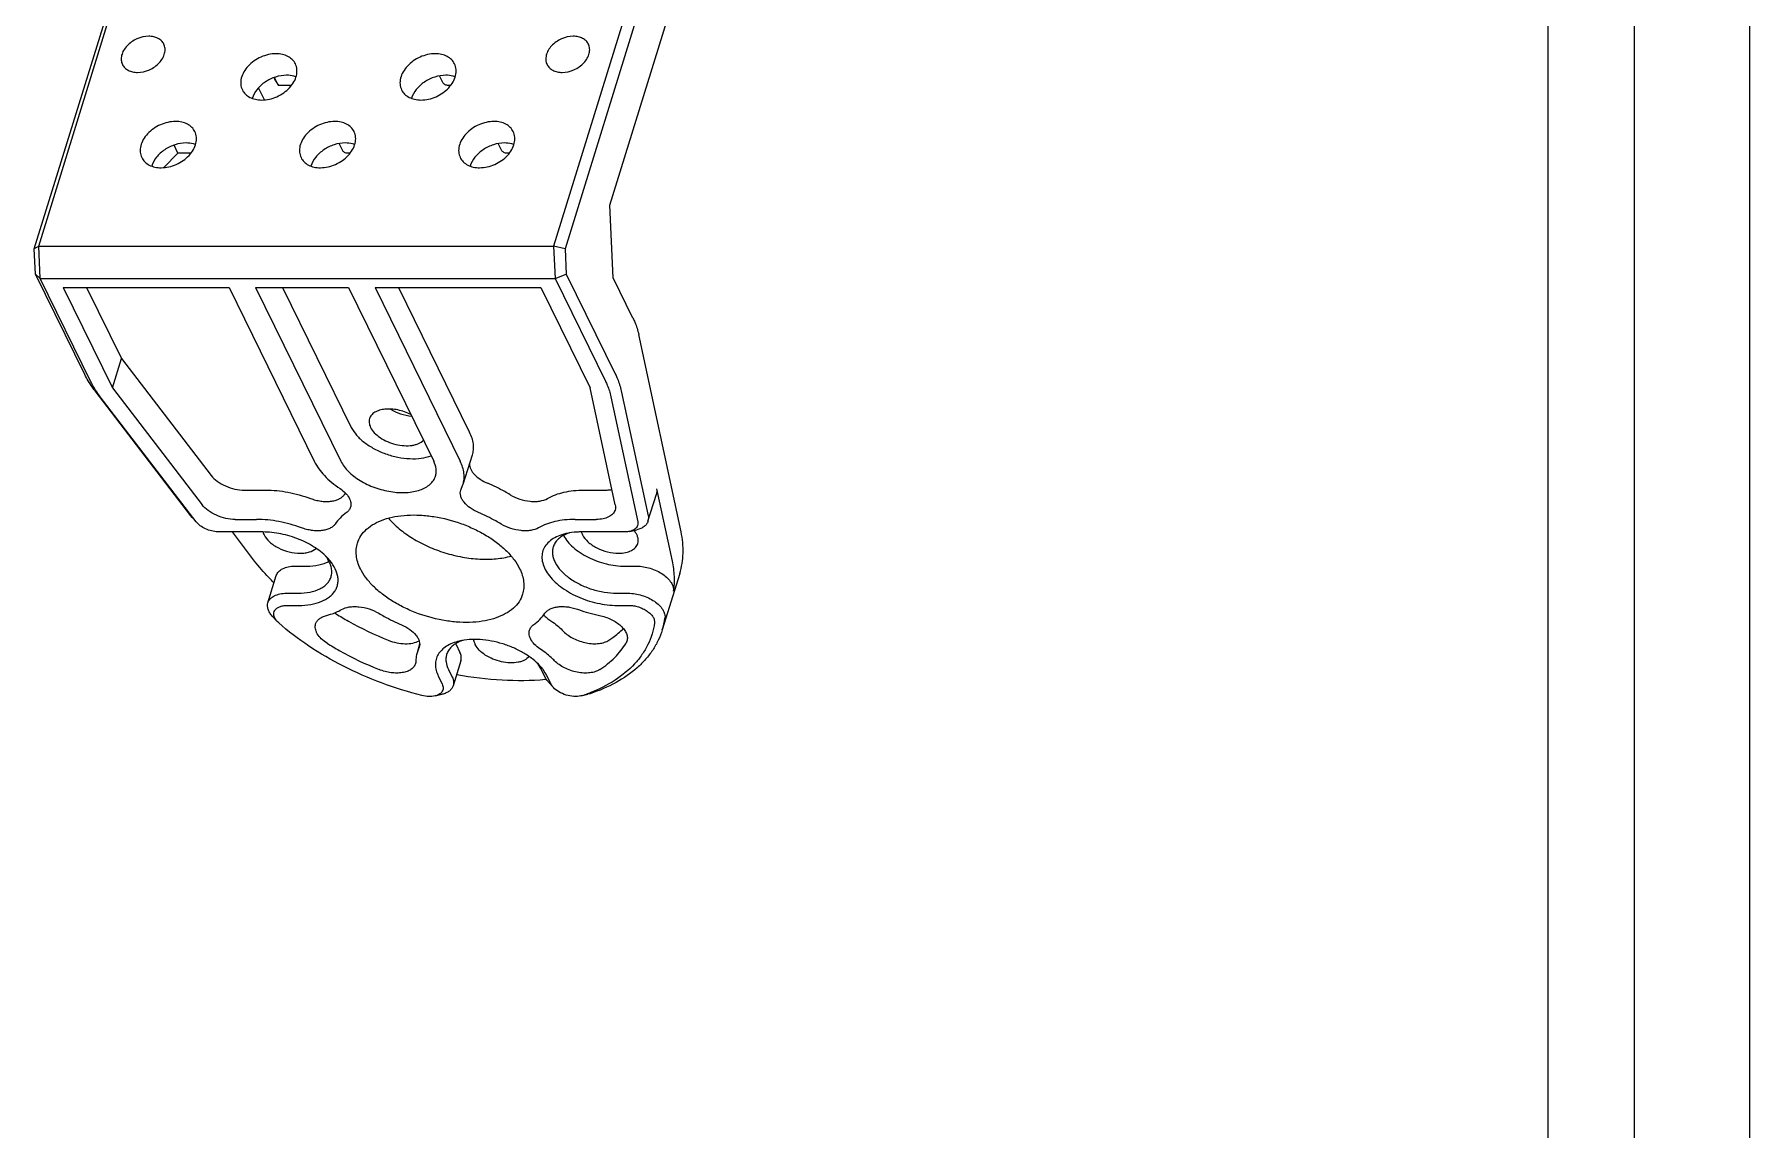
# Model space of a CAD drawing. Header units: millimetres. Extents: x 0 to 297, y 0 to 210.
# Drawn here: x 237.5 to 297, y 125.4 to 163.4 of the extents above; entities that cross this region are included whole.
import ezdxf

# ---------------------------------------------------------------- set-up
doc = ezdxf.new("R2010")
doc.units = ezdxf.units.MM
doc.header["$LTSCALE"] = 16.335
doc.layers.get('0').update_dxf_attribs({"linetype": 'CONTINUOUS'})
doc.layers.add('02___PRT_ALL_AXES', color=7, linetype='CONTINUOUS')

msp = doc.modelspace()

# ---------------------------------------------------------------- linework, layer by layer
at = {"color": 7, "linetype": 'Continuous'}
for p, q in [((297, 0), (297, 210)), ((293, 4.5), (293, 203.5)), ((237.461, 156), (245.389, 181.655)), ((237.615, 156.089), (245.604, 181.939)), ((263.472, 181.939), (255.484, 156.089)), ((263.81, 181.655), (255.882, 156)), ((257.441, 157.507), (263.593, 177.414)), ((251.642, 161.769), (251.528, 162)), ((245.447, 161.17), (245.244, 161.585)), ((245.834, 161.832), (245.781, 161.94)), ((245.938, 161.666), (245.8, 161.947)), ((245.834, 161.832), (245.938, 161.666)), ((246.386, 161.666), (245.938, 161.666)), ((251.912, 161.666), (251.838, 161.666)), ((242.448, 159.316), (242.311, 159.597)), ((248.152, 159.419), (248.039, 159.65)), ((253.679, 159.419), (253.565, 159.65)), ((241.955, 158.817), (242.448, 159.316)), ((242.896, 159.316), (242.448, 159.316)), ((248.423, 159.316), (248.349, 159.316)), ((253.949, 159.316), (253.875, 159.316)), ((257.554, 154.988), (257.441, 157.507)), ((237.615, 156.089), (237.461, 156)), ((237.5, 155.123), (237.461, 156)), ((237.666, 154.966), (237.615, 156.089)), ((237.615, 156.089), (255.484, 156.089)), ((255.882, 156), (255.484, 156.089)), ((255.484, 156.089), (255.534, 154.966)), ((255.882, 156), (255.921, 155.123)), ((239.213, 151.634), (237.5, 155.123)), ((237.666, 154.966), (237.5, 155.123)), ((239.416, 151.399), (237.666, 154.966)), ((237.666, 154.966), (255.534, 154.966)), ((255.534, 154.966), (255.921, 155.123)), ((255.534, 154.966), (257.285, 151.399)), ((255.921, 155.123), (257.634, 151.634)), ((258.239, 153.592), (257.554, 154.988)), ((238.463, 154.655), (240.174, 151.169)), ((238.463, 154.655), (244.22, 154.655)), ((239.277, 154.655), (240.488, 152.187)), ((244.22, 154.655), (247.179, 148.625)), ((245.141, 154.655), (248.1, 148.625)), ((245.141, 154.655), (248.364, 154.655)), ((246.08, 154.655), (248.463, 149.8)), ((248.364, 154.655), (251.323, 148.625)), ((249.286, 154.655), (255.042, 154.655)), ((249.286, 154.655), (252.244, 148.625)), ((250.1, 154.655), (252.559, 149.643)), ((255.042, 154.655), (256.753, 151.169)), ((259.91, 146.178), (258.44, 153.023)), ((240.174, 151.169), (240.488, 152.187)), ((240.488, 152.187), (243.598, 148.131)), ((242.896, 146.726), (239.57, 151.064)), ((243.078, 146.525), (239.752, 150.864)), ((240.174, 151.169), (243.284, 147.113)), ((257.624, 147.113), (256.753, 151.169)), ((257.474, 150.864), (258.406, 146.525)), ((257.835, 151.064), (258.767, 146.726)), ((252.654, 148.832), (252.339, 147.813)), ((252.262, 147.623), (252.339, 147.812)), ((259.057, 147.666), (259.596, 145.16)), ((244.753, 147.623), (245.491, 147.623)), ((256.544, 147.623), (257.282, 147.623)), ((258.761, 146.545), (259.051, 147.485)), ((242.944, 146.669), (242.896, 146.726)), ((243.112, 146.485), (242.944, 146.669)), ((243.112, 146.485), (243.078, 146.525)), ((244.438, 146.605), (245.177, 146.605)), ((256.229, 146.605), (256.968, 146.605)), ((245.39, 146.17), (243.886, 146.17)), ((245.108, 145.16), (244.334, 146.17)), ((257.946, 146.17), (256.443, 146.17)), ((258.129, 146.19), (258.371, 146.247)), ((246.51, 144.983), (246.912, 144.983)), ((257.965, 144.983), (258.368, 144.983)), ((259.863, 144.727), (259.258, 142.768)), ((245.569, 143.716), (245.859, 144.656)), ((246.219, 144.043), (246.622, 144.043)), ((246.238, 143.621), (246.641, 143.621)), ((257.675, 144.043), (258.077, 144.043)), ((257.693, 143.621), (258.096, 143.621)), ((245.89, 143.067), (245.722, 143.25)), ((245.943, 143.015), (245.89, 143.067)), ((258.031, 142.385), (257.998, 142.312)), ((250.835, 142.271), (250.745, 141.978)), ((250.821, 142.168), (250.801, 142.118)), ((252.099, 142.262), (252.232, 141.991)), ((251.484, 141.166), (251.617, 140.894)), ((251.833, 141.401), (251.966, 141.129)), ((252.267, 141.695), (252.001, 140.834)), ((255.19, 141.129), (255.056, 141.401)), ((255.394, 140.894), (255.26, 141.166)), ((251.369, 140.479), (251.611, 140.536)), ((255.477, 140.775), (255.309, 140.958)), ((256.434, 140.479), (256.677, 140.536)), ((256.753, 140.557), (256.677, 140.536)), ((256.488, 140.494), (256.434, 140.479))]:
    msp.add_line(p, q, dxfattribs=at)
at = {"color": 1, "linetype": 'Continuous'}
msp.add_line((290, 7.5), (290, 200.5), dxfattribs=at)
at = {"color": 7, "linetype": 'Continuous'}
for centre, radius, start, end in [((249.418, 146.633), 1.462, 142.56401, 145.41972), ((246.527, 144.525), 1.321, 33.87129, 38.23289), ((246.609, 144.581), 1.222, 32.31649, 33.85158), ((248.677, 144.504), 1.388, 235.35581, 237.74371), ((255.852, 143.986), 0.998, 224.37653, 225.55278), ((258.016, 147.964), 4.786, 249.68255, 258.64194), ((256.727, 143.549), 2.648, 342.84911, 351.91246), ((251.615, 141.708), 0.911, 153.29005, 162.78674), ((252.981, 142.695), 0.983, 204.12379, 206.14605), ((253.877, 140.792), 1.328, 33.87035, 38.2067), ((253.957, 140.845), 1.232, 32.3317, 33.85304), ((253.685, 140.298), 1.804, 39.65728, 42.45305), ((253.754, 140.356), 1.714, 38.66675, 39.64889), ((254.382, 150.534), 9.513, 274.93132, 275.11851), ((254.621, 146.056), 5.867, 288.55128, 290.44364), ((254.688, 145.876), 5.675, 290.44631, 291.2463)]:
    msp.add_arc(centre, radius, start, end, dxfattribs=at)
for points, knots in [([(241.432, 163.374), (241.293, 163.374), (241.08, 163.324), (240.834, 163.185), (240.676, 163.049), (240.556, 162.891), (240.485, 162.72), (240.469, 162.55), (240.497, 162.442), (240.521, 162.395)], [0, 0, 0, 0, 0.269944, 0.40942, 0.545106, 0.672921, 0.790555, 0.898363, 1, 1, 1, 1]), ([(241.957, 163.1), (241.936, 163.142), (241.878, 163.222), (241.754, 163.31), (241.601, 163.363), (241.49, 163.374), (241.432, 163.374)], [0, 0, 0, 0, 0.226864, 0.465011, 0.722102, 1, 1, 1, 1]), ([(256.169, 163.374), (256.03, 163.374), (255.817, 163.324), (255.571, 163.185), (255.413, 163.049), (255.293, 162.891), (255.222, 162.72), (255.206, 162.55), (255.234, 162.442), (255.258, 162.395)], [0, 0, 0, 0, 0.269944, 0.40942, 0.545106, 0.672921, 0.790555, 0.898363, 1, 1, 1, 1]), ([(256.694, 163.1), (256.673, 163.142), (256.615, 163.222), (256.491, 163.31), (256.338, 163.363), (256.227, 163.374), (256.169, 163.374)], [0, 0, 0, 0, 0.226864, 0.465011, 0.722102, 1, 1, 1, 1]), ([(241.045, 162.121), (241.184, 162.121), (241.398, 162.172), (241.643, 162.31), (241.802, 162.447), (241.921, 162.605), (241.992, 162.775), (242.009, 162.946), (241.98, 163.053), (241.957, 163.1)], [0, 0, 0, 0, 0.269944, 0.40942, 0.545106, 0.672921, 0.790555, 0.898363, 1, 1, 1, 1]), ([(255.782, 162.121), (255.921, 162.121), (256.135, 162.172), (256.38, 162.31), (256.539, 162.447), (256.658, 162.605), (256.729, 162.775), (256.746, 162.946), (256.717, 163.053), (256.694, 163.1)], [0, 0, 0, 0, 0.269944, 0.40942, 0.545106, 0.672921, 0.790555, 0.898363, 1, 1, 1, 1]), ([(240.521, 162.395), (240.541, 162.353), (240.599, 162.273), (240.723, 162.186), (240.876, 162.132), (240.988, 162.121), (241.045, 162.121)], [0, 0, 0, 0, 0.226864, 0.465011, 0.722102, 1, 1, 1, 1]), ([(246.216, 162.021), (246.088, 162.021), (245.825, 161.976), (245.47, 161.804), (245.184, 161.549), (245.059, 161.33), (245.024, 161.219)], [0, 0, 0, 0, 0.253201, 0.516144, 0.770094, 1, 1, 1, 1]), ([(246.547, 161.965), (246.521, 161.974), (246.415, 162.008), (246.301, 162.021), (246.216, 162.021)], [0, 0, 0, 0, 0.23935, 1, 1, 1, 1]), ([(251.743, 162.021), (251.614, 162.021), (251.352, 161.976), (250.996, 161.804), (250.71, 161.549), (250.585, 161.33), (250.55, 161.219)], [0, 0, 0, 0, 0.253201, 0.516144, 0.770094, 1, 1, 1, 1]), ([(252.073, 161.965), (252.048, 161.974), (251.941, 162.008), (251.828, 162.021), (251.743, 162.021)], [0, 0, 0, 0, 0.23935, 1, 1, 1, 1]), ([(255.258, 162.395), (255.278, 162.353), (255.336, 162.273), (255.46, 162.186), (255.613, 162.132), (255.724, 162.121), (255.782, 162.121)], [0, 0, 0, 0, 0.226864, 0.465011, 0.722102, 1, 1, 1, 1]), ([(251.838, 161.666), (251.817, 161.666), (251.775, 161.67), (251.718, 161.69), (251.671, 161.723), (251.65, 161.753), (251.642, 161.769)], [0, 0, 0, 0, 0.27772, 0.53501, 0.773137, 1, 1, 1, 1]), ([(242.727, 159.671), (242.598, 159.671), (242.336, 159.626), (241.98, 159.454), (241.694, 159.199), (241.569, 158.98), (241.535, 158.869)], [0, 0, 0, 0, 0.253201, 0.516144, 0.770094, 1, 1, 1, 1]), ([(243.057, 159.615), (243.032, 159.624), (242.925, 159.658), (242.812, 159.671), (242.727, 159.671)], [0, 0, 0, 0, 0.23935, 1, 1, 1, 1]), ([(248.253, 159.671), (248.125, 159.671), (247.862, 159.626), (247.507, 159.454), (247.22, 159.199), (247.095, 158.98), (247.061, 158.869)], [0, 0, 0, 0, 0.253201, 0.516144, 0.770094, 1, 1, 1, 1]), ([(248.584, 159.615), (248.558, 159.624), (248.452, 159.658), (248.338, 159.671), (248.253, 159.671)], [0, 0, 0, 0, 0.23935, 1, 1, 1, 1]), ([(253.78, 159.671), (253.651, 159.671), (253.389, 159.626), (253.033, 159.454), (252.747, 159.199), (252.622, 158.98), (252.587, 158.869)], [0, 0, 0, 0, 0.253201, 0.516144, 0.770094, 1, 1, 1, 1]), ([(254.11, 159.615), (254.085, 159.624), (253.978, 159.658), (253.865, 159.671), (253.78, 159.671)], [0, 0, 0, 0, 0.23935, 1, 1, 1, 1]), ([(248.349, 159.316), (248.327, 159.316), (248.286, 159.32), (248.228, 159.34), (248.182, 159.373), (248.16, 159.403), (248.152, 159.419)], [0, 0, 0, 0, 0.27772, 0.53501, 0.773137, 1, 1, 1, 1]), ([(253.875, 159.316), (253.854, 159.316), (253.812, 159.32), (253.755, 159.34), (253.708, 159.373), (253.687, 159.403), (253.679, 159.419)], [0, 0, 0, 0, 0.27772, 0.53501, 0.773137, 1, 1, 1, 1]), ([(258.239, 153.592), (258.262, 153.545), (258.346, 153.362), (258.409, 153.169), (258.44, 153.023)], [0, 0, 0, 0, 0.2601, 1, 1, 1, 1]), ([(239.57, 151.064), (239.534, 151.111), (239.402, 151.292), (239.286, 151.485), (239.213, 151.634)], [0, 0, 0, 0, 0.260184, 1, 1, 1, 1]), ([(239.566, 151.13), (239.552, 151.152), (239.499, 151.24), (239.45, 151.33), (239.416, 151.399)], [0, 0, 0, 0, 0.255117, 1, 1, 1, 1]), ([(257.285, 151.399), (257.307, 151.354), (257.385, 151.182), (257.445, 151.001), (257.474, 150.864)], [0, 0, 0, 0, 0.2601, 1, 1, 1, 1]), ([(257.634, 151.634), (257.657, 151.586), (257.741, 151.403), (257.804, 151.21), (257.835, 151.064)], [0, 0, 0, 0, 0.2601, 1, 1, 1, 1]), ([(239.752, 150.864), (239.735, 150.885), (239.67, 150.972), (239.609, 151.062), (239.566, 151.13)], [0, 0, 0, 0, 0.254931, 1, 1, 1, 1]), ([(248.463, 149.8), (248.511, 149.703), (248.646, 149.51), (248.92, 149.262), (249.262, 149.045), (249.653, 148.874), (250.069, 148.758), (250.485, 148.705), (250.877, 148.716), (251.122, 148.771), (251.233, 148.812)], [0, 0, 0, 0, 0.103514, 0.22149, 0.351316, 0.488433, 0.62729, 0.762113, 0.887651, 1, 1, 1, 1]), ([(252.559, 149.643), (252.592, 149.575), (252.648, 149.439), (252.694, 149.229), (252.698, 149.024), (252.673, 148.893), (252.653, 148.831)], [0, 0, 0, 0, 0.27148, 0.525498, 0.766225, 1, 1, 1, 1]), ([(247.179, 148.625), (247.268, 148.442), (247.462, 148.183), (247.784, 147.883), (247.974, 147.741), (248.075, 147.673)], [0, 0, 0, 0, 0.462754, 0.723124, 1, 1, 1, 1]), ([(248.1, 148.625), (248.164, 148.494), (248.309, 148.309), (248.549, 148.1), (248.848, 147.897), (249.275, 147.696), (249.821, 147.554), (250.28, 147.525), (250.62, 147.564), (250.844, 147.621), (251.038, 147.706), (251.198, 147.816), (251.317, 147.951), (251.367, 148.055), (251.383, 148.108)], [0, 0, 0, 0, 0.113701, 0.178335, 0.247234, 0.393356, 0.542215, 0.683109, 0.747794, 0.80751, 0.861958, 0.911409, 0.956842, 1, 1, 1, 1]), ([(251.383, 148.108), (251.396, 148.148), (251.412, 148.231), (251.408, 148.409), (251.364, 148.542), (251.323, 148.625)], [0, 0, 0, 0, 0.234108, 0.475347, 1, 1, 1, 1]), ([(252.339, 147.812), (252.358, 147.875), (252.383, 148.006), (252.379, 148.211), (252.333, 148.421), (252.278, 148.557), (252.244, 148.625)], [0, 0, 0, 0, 0.233775, 0.474503, 0.72852, 1, 1, 1, 1]), ([(252.562, 148.539), (252.562, 148.508), (252.571, 148.444), (252.606, 148.349), (252.662, 148.255), (252.766, 148.128), (252.943, 147.984), (253.107, 147.897), (253.197, 147.859)], [0, 0, 0, 0, 0.094581, 0.196804, 0.308471, 0.430193, 0.701168, 1, 1, 1, 1]), ([(243.598, 148.131), (243.657, 148.054), (243.812, 147.912), (244.094, 147.755), (244.415, 147.65), (244.642, 147.623), (244.753, 147.623)], [0, 0, 0, 0, 0.223804, 0.47753, 0.743251, 1, 1, 1, 1]), ([(248.075, 147.673), (248.141, 147.629), (248.258, 147.535), (248.389, 147.371), (248.447, 147.222), (248.453, 147.109), (248.443, 147.056), (248.435, 147.032)], [0, 0, 0, 0, 0.303746, 0.569737, 0.797177, 0.9004, 1, 1, 1, 1]), ([(253.979, 147.463), (253.917, 147.499), (253.663, 147.645), (253.4, 147.773), (253.197, 147.859)], [0, 0, 0, 0, 0.245642, 1, 1, 1, 1]), ([(259.057, 147.666), (259.064, 147.636), (259.07, 147.574), (259.06, 147.513), (259.051, 147.484)], [0, 0, 0, 0, 0.510978, 1, 1, 1, 1]), ([(244.438, 146.605), (244.327, 146.605), (244.101, 146.632), (243.78, 146.736), (243.497, 146.894), (243.342, 147.036), (243.284, 147.113)], [0, 0, 0, 0, 0.256749, 0.52247, 0.776196, 1, 1, 1, 1]), ([(245.491, 147.623), (245.75, 147.623), (246.279, 147.569), (246.791, 147.427), (247.044, 147.334)], [0, 0, 0, 0, 0.490096, 1, 1, 1, 1]), ([(247.044, 147.334), (247.102, 147.312), (247.22, 147.275), (247.399, 147.24), (247.548, 147.227), (247.663, 147.228), (247.77, 147.236), (247.895, 147.259), (248.028, 147.306), (248.137, 147.373), (248.193, 147.431), (248.214, 147.463)], [0, 0, 0, 0, 0.148693, 0.295818, 0.437855, 0.506101, 0.57204, 0.695873, 0.808088, 0.908841, 1, 1, 1, 1]), ([(252.882, 146.841), (252.78, 146.884), (252.595, 146.985), (252.404, 147.155), (252.303, 147.304), (252.258, 147.414), (252.242, 147.521), (252.252, 147.591), (252.262, 147.623)], [0, 0, 0, 0, 0.308335, 0.581184, 0.700583, 0.808436, 0.906881, 1, 1, 1, 1]), ([(253.979, 147.463), (254.083, 147.4), (254.307, 147.3), (254.605, 147.235), (254.84, 147.225), (255.047, 147.242), (255.194, 147.286), (255.275, 147.334)], [0, 0, 0, 0, 0.269252, 0.540574, 0.669513, 0.790255, 1, 1, 1, 1]), ([(255.275, 147.334), (255.45, 147.435), (255.755, 147.543), (256.187, 147.612), (256.423, 147.623), (256.544, 147.623)], [0, 0, 0, 0, 0.462392, 0.72282, 1, 1, 1, 1]), ([(257.282, 147.623), (257.302, 147.623), (257.378, 147.625), (257.455, 147.633), (257.51, 147.644)], [0, 0, 0, 0, 0.259535, 1, 1, 1, 1]), ([(257.624, 147.113), (257.63, 147.082), (257.637, 147.021), (257.627, 146.96), (257.618, 146.931)], [0, 0, 0, 0, 0.510978, 1, 1, 1, 1]), ([(243.886, 146.17), (243.814, 146.17), (243.666, 146.186), (243.455, 146.25), (243.264, 146.349), (243.156, 146.437), (243.112, 146.485)], [0, 0, 0, 0, 0.25322, 0.516021, 0.77033, 1, 1, 1, 1]), ([(246.729, 146.315), (246.477, 146.409), (245.965, 146.551), (245.436, 146.605), (245.177, 146.605)], [0, 0, 0, 0, 0.509904, 1, 1, 1, 1]), ([(248.292, 146.841), (248.215, 146.784), (248.072, 146.663), (247.951, 146.519), (247.9, 146.444)], [0, 0, 0, 0, 0.513518, 1, 1, 1, 1]), ([(248.435, 147.032), (248.424, 146.994), (248.386, 146.921), (248.326, 146.865), (248.292, 146.841)], [0, 0, 0, 0, 0.4818, 1, 1, 1, 1]), ([(248.676, 145.781), (248.704, 145.872), (248.79, 146.052), (248.994, 146.282), (249.267, 146.471), (249.6, 146.616), (249.984, 146.714), (250.409, 146.763), (250.864, 146.762), (251.501, 146.693), (252.136, 146.528), (252.738, 146.277), (253.158, 146.052), (253.534, 145.796), (253.857, 145.516), (254.118, 145.218), (254.252, 145.003), (254.305, 144.895)], [0, 0, 0, 0, 0.043125, 0.088524, 0.137937, 0.192344, 0.252015, 0.316651, 0.38553, 0.457637, 0.606384, 0.680489, 0.752574, 0.821421, 0.886006, 0.94565, 1, 1, 1, 1]), ([(249.749, 146.651), (249.862, 146.517), (250.127, 146.262), (250.592, 145.933), (251.127, 145.654), (251.708, 145.436), (252.311, 145.288), (252.91, 145.217), (253.48, 145.225), (253.843, 145.287), (254.012, 145.333)], [0, 0, 0, 0, 0.112588, 0.235443, 0.365756, 0.499978, 0.634203, 0.764524, 0.88739, 1, 1, 1, 1]), ([(253.664, 146.444), (253.602, 146.481), (253.349, 146.627), (253.085, 146.754), (252.882, 146.841)], [0, 0, 0, 0, 0.245642, 1, 1, 1, 1]), ([(256.229, 146.605), (256.108, 146.605), (255.872, 146.593), (255.44, 146.524), (255.136, 146.417), (254.961, 146.315)], [0, 0, 0, 0, 0.27718, 0.537607, 1, 1, 1, 1]), ([(257.618, 146.931), (257.61, 146.906), (257.589, 146.858), (257.521, 146.769), (257.391, 146.679), (257.193, 146.617), (257.046, 146.605), (256.968, 146.605)], [0, 0, 0, 0, 0.099862, 0.203253, 0.430804, 0.696604, 1, 1, 1, 1]), ([(258.761, 146.545), (258.75, 146.509), (258.714, 146.439), (258.626, 146.353), (258.509, 146.287), (258.42, 146.258), (258.371, 146.247)], [0, 0, 0, 0, 0.217846, 0.451032, 0.710182, 1, 1, 1, 1]), ([(258.406, 146.525), (258.412, 146.497), (258.416, 146.439), (258.398, 146.384), (258.386, 146.359)], [0, 0, 0, 0, 0.510147, 1, 1, 1, 1]), ([(258.767, 146.726), (258.773, 146.696), (258.78, 146.634), (258.77, 146.573), (258.761, 146.545)], [0, 0, 0, 0, 0.510977, 1, 1, 1, 1]), ([(247.659, 145.245), (247.53, 145.387), (247.212, 145.646), (246.654, 145.934), (246.034, 146.122), (245.602, 146.17), (245.39, 146.17)], [0, 0, 0, 0, 0.229572, 0.48392, 0.746757, 1, 1, 1, 1]), ([(247.9, 146.444), (247.878, 146.413), (247.822, 146.354), (247.713, 146.288), (247.58, 146.24), (247.456, 146.218), (247.348, 146.21), (247.233, 146.209), (247.085, 146.222), (246.905, 146.257), (246.787, 146.294), (246.729, 146.315)], [0, 0, 0, 0, 0.091159, 0.191912, 0.304127, 0.42796, 0.493899, 0.562145, 0.704182, 0.851307, 1, 1, 1, 1]), ([(254.961, 146.315), (254.879, 146.268), (254.732, 146.224), (254.525, 146.207), (254.29, 146.217), (253.993, 146.282), (253.768, 146.382), (253.664, 146.444)], [0, 0, 0, 0, 0.209745, 0.330487, 0.459426, 0.730748, 1, 1, 1, 1]), ([(255.908, 146.112), (255.817, 146.09), (255.646, 146.037), (255.421, 145.916), (255.244, 145.762), (255.126, 145.576), (255.072, 145.367), (255.084, 145.145), (255.16, 144.917), (255.295, 144.691), (255.484, 144.473), (255.722, 144.268), (256.001, 144.082), (256.42, 143.867), (256.985, 143.679), (257.46, 143.621), (257.693, 143.621)], [0, 0, 0, 0, 0.060838, 0.115778, 0.165494, 0.211651, 0.256788, 0.303735, 0.354817, 0.411414, 0.473954, 0.542111, 0.615011, 0.691396, 0.848268, 1, 1, 1, 1]), ([(255.919, 146.094), (255.863, 146.07), (255.76, 146.016), (255.627, 145.911), (255.526, 145.788), (255.483, 145.695), (255.469, 145.647)], [0, 0, 0, 0, 0.278242, 0.533852, 0.77181, 1, 1, 1, 1]), ([(255.83, 146.049), (255.869, 145.975), (255.969, 145.828), (256.164, 145.629), (256.406, 145.446), (256.685, 145.286), (256.991, 145.155), (257.415, 145.027), (257.747, 144.983), (257.965, 144.983)], [0, 0, 0, 0, 0.101068, 0.213294, 0.335515, 0.465501, 0.600334, 0.736677, 1, 1, 1, 1]), ([(256.443, 146.17), (256.396, 146.17), (256.216, 146.165), (256.037, 146.142), (255.908, 146.112)], [0, 0, 0, 0, 0.261702, 1, 1, 1, 1]), ([(256.044, 146.14), (256.033, 146.136), (255.991, 146.123), (255.949, 146.107), (255.919, 146.094)], [0, 0, 0, 0, 0.255393, 1, 1, 1, 1]), ([(258.129, 146.19), (258.115, 146.186), (258.055, 146.174), (257.993, 146.17), (257.946, 146.17)], [0, 0, 0, 0, 0.238032, 1, 1, 1, 1]), ([(258.386, 146.359), (258.375, 146.339), (258.346, 146.299), (258.287, 146.251), (258.214, 146.214), (258.158, 146.196), (258.129, 146.19)], [0, 0, 0, 0, 0.218659, 0.454697, 0.714259, 1, 1, 1, 1]), ([(259.863, 144.727), (259.898, 144.84), (259.953, 145.074), (260, 145.561), (259.963, 145.934), (259.91, 146.178)], [0, 0, 0, 0, 0.243054, 0.489129, 1, 1, 1, 1]), ([(248.779, 144.895), (248.742, 144.97), (248.682, 145.118), (248.632, 145.347), (248.627, 145.571), (248.655, 145.714), (248.676, 145.781)], [0, 0, 0, 0, 0.271428, 0.525553, 0.766336, 1, 1, 1, 1]), ([(255.469, 145.647), (255.456, 145.606), (255.44, 145.518), (255.444, 145.382), (255.478, 145.243), (255.563, 145.048), (255.74, 144.809), (256.033, 144.556), (256.396, 144.34), (256.806, 144.174), (257.237, 144.069), (257.531, 144.043), (257.675, 144.043)], [0, 0, 0, 0, 0.042702, 0.086809, 0.133509, 0.18366, 0.295675, 0.423416, 0.563545, 0.710647, 0.858289, 1, 1, 1, 1]), ([(245.78, 144.404), (245.718, 144.465), (245.481, 144.705), (245.26, 144.961), (245.108, 145.16)], [0, 0, 0, 0, 0.257716, 1, 1, 1, 1]), ([(245.859, 144.656), (245.867, 144.681), (245.888, 144.729), (245.956, 144.819), (246.086, 144.908), (246.284, 144.97), (246.431, 144.983), (246.51, 144.983)], [0, 0, 0, 0, 0.099855, 0.203262, 0.430805, 0.696566, 1, 1, 1, 1]), ([(246.641, 143.621), (246.78, 143.621), (247.044, 143.641), (247.407, 143.736), (247.661, 143.872), (247.815, 144.011), (247.902, 144.124), (247.965, 144.248), (248, 144.382), (248.008, 144.521), (247.983, 144.72), (247.877, 144.976), (247.74, 145.157), (247.659, 145.245)], [0, 0, 0, 0, 0.158146, 0.299922, 0.424212, 0.480696, 0.534295, 0.586129, 0.63753, 0.689887, 0.744463, 0.863684, 1, 1, 1, 1]), ([(246.912, 144.983), (247.055, 144.983), (247.323, 145.006), (247.58, 145.091), (247.69, 145.15)], [0, 0, 0, 0, 0.535028, 1, 1, 1, 1]), ([(247.76, 144.614), (247.775, 144.661), (247.792, 144.762), (247.779, 144.92), (247.729, 145.08), (247.674, 145.183), (247.642, 145.234)], [0, 0, 0, 0, 0.228318, 0.466343, 0.721893, 1, 1, 1, 1]), ([(254.408, 144.009), (254.38, 143.918), (254.294, 143.739), (254.089, 143.509), (253.816, 143.32), (253.483, 143.175), (253.1, 143.077), (252.675, 143.028), (252.219, 143.029), (251.582, 143.098), (250.947, 143.263), (250.345, 143.514), (249.926, 143.739), (249.55, 143.995), (249.227, 144.275), (248.966, 144.573), (248.831, 144.788), (248.779, 144.895)], [0, 0, 0, 0, 0.043125, 0.088524, 0.137937, 0.192344, 0.252015, 0.316651, 0.38553, 0.457637, 0.606384, 0.680489, 0.752574, 0.821421, 0.886006, 0.94565, 1, 1, 1, 1]), ([(254.305, 144.895), (254.341, 144.821), (254.402, 144.672), (254.452, 144.443), (254.457, 144.22), (254.429, 144.077), (254.408, 144.009)], [0, 0, 0, 0, 0.271428, 0.525553, 0.766336, 1, 1, 1, 1]), ([(258.368, 144.983), (258.446, 144.983), (258.606, 144.969), (258.842, 144.914), (259.068, 144.827), (259.272, 144.712), (259.44, 144.577), (259.565, 144.428), (259.638, 144.273), (259.647, 144.165), (259.64, 144.117)], [0, 0, 0, 0, 0.139561, 0.284986, 0.430441, 0.570093, 0.69885, 0.813235, 0.912497, 1, 1, 1, 1]), ([(259.596, 145.16), (259.633, 144.986), (259.68, 144.638), (259.664, 144.286), (259.64, 144.117)], [0, 0, 0, 0, 0.510111, 1, 1, 1, 1]), ([(246.622, 144.043), (246.759, 144.043), (247.017, 144.064), (247.317, 144.159), (247.509, 144.273), (247.623, 144.372), (247.709, 144.486), (247.747, 144.571), (247.76, 144.614)], [0, 0, 0, 0, 0.303153, 0.56867, 0.687086, 0.79692, 0.900236, 1, 1, 1, 1]), ([(245.722, 143.25), (245.689, 143.287), (245.631, 143.361), (245.572, 143.482), (245.548, 143.603), (245.558, 143.681), (245.569, 143.716)], [0, 0, 0, 0, 0.289956, 0.549052, 0.782188, 1, 1, 1, 1]), ([(245.569, 143.716), (245.576, 143.741), (245.598, 143.789), (245.666, 143.879), (245.795, 143.968), (245.993, 144.03), (246.141, 144.043), (246.219, 144.043)], [0, 0, 0, 0, 0.099854, 0.203263, 0.430811, 0.696573, 1, 1, 1, 1]), ([(245.89, 143.067), (245.863, 143.097), (245.816, 143.159), (245.774, 143.261), (245.769, 143.361), (245.804, 143.453), (245.876, 143.528), (245.976, 143.582), (246.1, 143.615), (246.191, 143.621), (246.238, 143.621)], [0, 0, 0, 0, 0.136612, 0.25596, 0.362566, 0.46542, 0.575231, 0.699659, 0.841685, 1, 1, 1, 1]), ([(248.123, 143.476), (248.205, 143.523), (248.352, 143.567), (248.558, 143.584), (248.794, 143.574), (249.091, 143.509), (249.315, 143.409), (249.42, 143.347)], [0, 0, 0, 0, 0.209745, 0.330487, 0.459426, 0.730748, 1, 1, 1, 1]), ([(255.184, 143.347), (255.206, 143.378), (255.262, 143.437), (255.371, 143.503), (255.503, 143.551), (255.628, 143.573), (255.735, 143.581), (255.85, 143.582), (255.999, 143.569), (256.178, 143.534), (256.296, 143.497), (256.354, 143.476)], [0, 0, 0, 0, 0.091159, 0.191912, 0.304127, 0.42796, 0.493899, 0.562145, 0.704182, 0.851307, 1, 1, 1, 1]), ([(258.077, 144.043), (258.156, 144.043), (258.316, 144.029), (258.552, 143.974), (258.778, 143.887), (258.981, 143.772), (259.15, 143.637), (259.274, 143.488), (259.347, 143.333), (259.356, 143.225), (259.349, 143.177)], [0, 0, 0, 0, 0.139561, 0.284985, 0.430441, 0.570093, 0.698851, 0.813235, 0.912497, 1, 1, 1, 1]), ([(258.096, 143.621), (258.151, 143.621), (258.263, 143.612), (258.428, 143.573), (258.587, 143.512), (258.729, 143.432), (258.847, 143.337), (258.934, 143.233), (258.985, 143.125), (258.991, 143.049), (258.986, 143.015)], [0, 0, 0, 0, 0.139543, 0.284998, 0.430438, 0.570092, 0.698849, 0.813228, 0.912508, 1, 1, 1, 1]), ([(250.916, 140.494), (250.441, 140.614), (249.511, 140.903), (248.191, 141.479), (246.99, 142.175), (246.269, 142.724), (245.943, 143.015)], [0, 0, 0, 0, 0.260899, 0.518468, 0.766623, 1, 1, 1, 1]), ([(247.621, 142.312), (247.55, 142.357), (247.424, 142.453), (247.3, 142.6), (247.239, 142.722), (247.214, 142.81), (247.208, 142.896), (247.218, 142.951), (247.226, 142.977)], [0, 0, 0, 0, 0.304741, 0.571533, 0.689953, 0.799265, 0.901554, 1, 1, 1, 1]), ([(247.226, 142.977), (247.237, 143.011), (247.272, 143.08), (247.357, 143.165), (247.47, 143.231), (247.557, 143.26), (247.604, 143.272)], [0, 0, 0, 0, 0.218694, 0.452186, 0.711231, 1, 1, 1, 1]), ([(247.604, 143.272), (247.652, 143.284), (247.831, 143.334), (248.004, 143.407), (248.123, 143.476)], [0, 0, 0, 0, 0.264846, 1, 1, 1, 1]), ([(247.936, 143.33), (248.076, 143.242), (248.657, 142.895), (249.272, 142.603), (249.747, 142.412)], [0, 0, 0, 0, 0.244127, 1, 1, 1, 1]), ([(249.42, 143.347), (249.481, 143.31), (249.735, 143.164), (249.998, 143.037), (250.201, 142.95)], [0, 0, 0, 0, 0.245642, 1, 1, 1, 1]), ([(250.201, 142.95), (250.303, 142.907), (250.488, 142.806), (250.679, 142.636), (250.78, 142.487), (250.826, 142.377), (250.842, 142.27), (250.831, 142.2), (250.821, 142.168)], [0, 0, 0, 0, 0.308335, 0.581184, 0.700583, 0.808436, 0.906881, 1, 1, 1, 1]), ([(254.648, 142.759), (254.66, 142.796), (254.698, 142.87), (254.758, 142.926), (254.791, 142.95)], [0, 0, 0, 0, 0.4818, 1, 1, 1, 1]), ([(254.791, 142.95), (254.869, 143.007), (255.012, 143.128), (255.132, 143.272), (255.184, 143.347)], [0, 0, 0, 0, 0.513518, 1, 1, 1, 1]), ([(255.153, 143.274), (255.166, 143.261), (255.219, 143.212), (255.277, 143.167), (255.323, 143.136)], [0, 0, 0, 0, 0.240743, 1, 1, 1, 1]), ([(255.323, 143.136), (255.371, 143.104), (255.55, 142.978), (255.717, 142.834), (255.831, 142.718)], [0, 0, 0, 0, 0.260347, 1, 1, 1, 1]), ([(258.986, 143.015), (258.968, 142.885), (258.911, 142.626), (258.764, 142.255), (258.559, 141.905), (258.203, 141.463), (257.608, 140.98), (257.048, 140.705), (256.745, 140.587)], [0, 0, 0, 0, 0.114127, 0.228277, 0.344203, 0.463642, 0.718057, 1, 1, 1, 1]), ([(257.073, 143.272), (257.215, 143.243), (257.421, 143.175), (257.664, 143.037), (257.818, 142.919), (257.937, 142.789), (258.017, 142.653), (258.052, 142.515), (258.043, 142.426), (258.031, 142.385)], [0, 0, 0, 0, 0.302823, 0.448363, 0.584094, 0.706925, 0.815628, 0.911649, 1, 1, 1, 1]), ([(247.621, 142.312), (247.761, 142.224), (248.343, 141.876), (248.957, 141.584), (249.432, 141.394)], [0, 0, 0, 0, 0.244127, 1, 1, 1, 1]), ([(249.747, 142.412), (249.841, 142.375), (250.034, 142.316), (250.323, 142.282), (250.589, 142.303), (250.749, 142.358), (250.815, 142.396)], [0, 0, 0, 0, 0.278104, 0.546804, 0.790721, 1, 1, 1, 1]), ([(252.212, 142.382), (252.13, 142.363), (251.976, 142.316), (251.768, 142.213), (251.599, 142.083), (251.474, 141.927), (251.398, 141.751), (251.374, 141.559), (251.403, 141.359), (251.452, 141.23), (251.484, 141.166)], [0, 0, 0, 0, 0.150585, 0.288111, 0.413636, 0.529911, 0.641373, 0.753511, 0.871756, 1, 1, 1, 1]), ([(252.223, 142.364), (252.167, 142.34), (252.063, 142.286), (251.93, 142.181), (251.83, 142.058), (251.787, 141.965), (251.773, 141.917)], [0, 0, 0, 0, 0.278264, 0.533852, 0.771808, 1, 1, 1, 1]), ([(255.016, 141.516), (254.938, 141.601), (254.759, 141.764), (254.45, 141.975), (254.1, 142.154), (253.721, 142.295), (253.329, 142.392), (252.938, 142.442), (252.564, 142.443), (252.325, 142.409), (252.212, 142.382)], [0, 0, 0, 0, 0.113709, 0.236801, 0.366639, 0.499996, 0.633352, 0.76319, 0.886281, 1, 1, 1, 1]), ([(252.348, 142.41), (252.337, 142.407), (252.295, 142.393), (252.253, 142.377), (252.223, 142.364)], [0, 0, 0, 0, 0.25538, 1, 1, 1, 1]), ([(252.767, 142.262), (252.76, 142.277), (252.735, 142.333), (252.72, 142.394), (252.717, 142.439)], [0, 0, 0, 0, 0.264558, 1, 1, 1, 1]), ([(255.009, 142.118), (254.943, 142.162), (254.826, 142.256), (254.695, 142.42), (254.637, 142.569), (254.631, 142.682), (254.641, 142.735), (254.648, 142.759)], [0, 0, 0, 0, 0.303746, 0.569737, 0.797177, 0.9004, 1, 1, 1, 1]), ([(255.831, 142.718), (255.878, 142.669), (255.989, 142.577), (256.179, 142.465), (256.393, 142.376), (256.618, 142.316), (256.842, 142.287), (257.055, 142.293), (257.244, 142.331), (257.355, 142.381), (257.403, 142.412)], [0, 0, 0, 0, 0.12074, 0.251867, 0.389039, 0.527314, 0.66156, 0.787119, 0.90049, 1, 1, 1, 1]), ([(259.258, 142.768), (259.22, 142.646), (259.125, 142.404), (258.93, 142.062), (258.682, 141.742), (258.277, 141.34), (257.641, 140.906), (257.064, 140.662), (256.753, 140.557)], [0, 0, 0, 0, 0.111212, 0.223976, 0.339793, 0.459955, 0.716762, 1, 1, 1, 1]), ([(257.088, 141.394), (257.275, 141.518), (257.617, 141.79), (257.89, 142.133), (257.998, 142.312)], [0, 0, 0, 0, 0.517842, 1, 1, 1, 1]), ([(257.403, 142.412), (257.449, 142.443), (257.626, 142.566), (257.792, 142.705), (257.906, 142.817)], [0, 0, 0, 0, 0.257437, 1, 1, 1, 1]), ([(250.745, 141.978), (250.738, 141.956), (250.714, 141.865), (250.704, 141.771), (250.704, 141.7)], [0, 0, 0, 0, 0.247974, 1, 1, 1, 1]), ([(251.773, 141.917), (251.76, 141.878), (251.744, 141.794), (251.748, 141.616), (251.792, 141.484), (251.833, 141.401)], [0, 0, 0, 0, 0.234096, 0.475365, 1, 1, 1, 1]), ([(252.267, 141.695), (252.281, 141.741), (252.289, 141.845), (252.256, 141.943), (252.232, 141.991)], [0, 0, 0, 0, 0.474008, 1, 1, 1, 1]), ([(254.631, 141.848), (254.591, 141.796), (254.504, 141.73), (254.369, 141.673), (254.202, 141.631), (253.967, 141.617), (253.672, 141.657), (253.381, 141.749), (253.118, 141.885), (252.905, 142.055), (252.801, 142.192), (252.767, 142.262)], [0, 0, 0, 0, 0.093567, 0.147076, 0.205315, 0.334426, 0.475787, 0.621279, 0.761999, 0.889945, 1, 1, 1, 1]), ([(255.516, 141.7), (255.479, 141.738), (255.321, 141.89), (255.147, 142.025), (255.009, 142.118)], [0, 0, 0, 0, 0.239309, 1, 1, 1, 1]), ([(250.689, 141.6), (250.677, 141.56), (250.635, 141.482), (250.532, 141.39), (250.394, 141.323), (250.228, 141.282), (250.04, 141.268), (249.768, 141.287), (249.563, 141.342), (249.432, 141.394)], [0, 0, 0, 0, 0.088693, 0.184811, 0.293277, 0.415641, 0.550876, 0.696128, 1, 1, 1, 1]), ([(250.704, 141.7), (250.704, 141.691), (250.703, 141.658), (250.697, 141.624), (250.689, 141.6)], [0, 0, 0, 0, 0.253327, 1, 1, 1, 1]), ([(251.966, 141.129), (251.99, 141.081), (252.022, 140.984), (252.015, 140.879), (252.001, 140.834)], [0, 0, 0, 0, 0.525992, 1, 1, 1, 1]), ([(252.122, 141.225), (252.643, 141.13), (253.668, 141.005), (254.702, 141.013), (255.2, 141.056)], [0, 0, 0, 0, 0.514289, 1, 1, 1, 1]), ([(255.056, 141.401), (255.052, 141.41), (255.034, 141.445), (255.014, 141.479), (254.998, 141.504)], [0, 0, 0, 0, 0.244566, 1, 1, 1, 1]), ([(255.26, 141.166), (255.249, 141.188), (255.201, 141.279), (255.142, 141.365), (255.092, 141.427)], [0, 0, 0, 0, 0.238796, 1, 1, 1, 1]), ([(255.309, 140.958), (255.297, 140.972), (255.251, 141.025), (255.212, 141.083), (255.19, 141.129)], [0, 0, 0, 0, 0.265233, 1, 1, 1, 1]), ([(257.088, 141.394), (257.041, 141.363), (256.929, 141.313), (256.74, 141.274), (256.528, 141.269), (256.303, 141.297), (256.078, 141.357), (255.865, 141.446), (255.674, 141.559), (255.564, 141.651), (255.516, 141.7)], [0, 0, 0, 0, 0.09951, 0.212881, 0.33844, 0.472686, 0.610961, 0.748133, 0.87926, 1, 1, 1, 1]), ([(251.602, 140.612), (251.576, 140.579), (251.503, 140.52), (251.416, 140.49), (251.369, 140.479)], [0, 0, 0, 0, 0.459676, 1, 1, 1, 1]), ([(251.617, 140.894), (251.64, 140.848), (251.661, 140.771), (251.64, 140.673), (251.616, 140.631), (251.602, 140.612)], [0, 0, 0, 0, 0.519736, 0.758422, 1, 1, 1, 1]), ([(252.001, 140.834), (251.99, 140.798), (251.954, 140.728), (251.866, 140.642), (251.749, 140.576), (251.659, 140.547), (251.611, 140.536)], [0, 0, 0, 0, 0.217842, 0.451018, 0.710195, 1, 1, 1, 1]), ([(255.477, 140.775), (255.468, 140.784), (255.437, 140.821), (255.409, 140.862), (255.394, 140.894)], [0, 0, 0, 0, 0.265332, 1, 1, 1, 1]), ([(256.434, 140.479), (256.355, 140.46), (256.179, 140.451), (255.917, 140.502), (255.673, 140.607), (255.532, 140.714), (255.477, 140.775)], [0, 0, 0, 0, 0.236771, 0.500047, 0.76333, 1, 1, 1, 1]), ([(251.369, 140.479), (251.298, 140.462), (251.145, 140.451), (250.993, 140.474), (250.916, 140.494)], [0, 0, 0, 0, 0.473699, 1, 1, 1, 1])]:
    msp.add_open_spline(points, degree=3, knots=knots, dxfattribs=at)
at = {"layer": '02___PRT_ALL_AXES', "color": 7, "linetype": 'Continuous'}
for centre, start, end in [((245.849, 146.286), 194.44533, 196.47744), ((256.902, 146.286), 194.40331, 196.47773)]:
    msp.add_arc(centre, 0.467, start, end, dxfattribs=at)
for points, knots in [([(245.85, 162.767), (245.672, 162.767), (245.399, 162.703), (245.084, 162.525), (244.88, 162.35), (244.727, 162.147), (244.636, 161.929), (244.615, 161.71), (244.652, 161.573), (244.682, 161.513)], [0, 0, 0, 0, 0.269947, 0.409439, 0.545119, 0.672936, 0.79056, 0.898363, 1, 1, 1, 1]), ([(246.522, 162.416), (246.496, 162.47), (246.421, 162.572), (246.263, 162.685), (246.067, 162.753), (245.924, 162.767), (245.85, 162.767)], [0, 0, 0, 0, 0.226857, 0.465039, 0.722076, 1, 1, 1, 1]), ([(251.377, 162.767), (251.198, 162.767), (250.925, 162.703), (250.61, 162.525), (250.407, 162.35), (250.254, 162.147), (250.163, 161.929), (250.142, 161.71), (250.179, 161.573), (250.208, 161.513)], [0, 0, 0, 0, 0.269947, 0.409439, 0.545119, 0.672936, 0.79056, 0.898363, 1, 1, 1, 1]), ([(252.048, 162.416), (252.022, 162.47), (251.948, 162.572), (251.789, 162.685), (251.593, 162.753), (251.45, 162.767), (251.377, 162.767)], [0, 0, 0, 0, 0.226857, 0.465039, 0.722076, 1, 1, 1, 1]), ([(245.354, 161.162), (245.532, 161.162), (245.805, 161.226), (246.12, 161.404), (246.324, 161.579), (246.477, 161.782), (246.568, 162), (246.589, 162.219), (246.552, 162.356), (246.522, 162.416)], [0, 0, 0, 0, 0.269947, 0.409439, 0.545119, 0.672936, 0.79056, 0.898363, 1, 1, 1, 1]), ([(250.88, 161.162), (251.059, 161.162), (251.332, 161.226), (251.647, 161.404), (251.85, 161.579), (252.003, 161.782), (252.094, 162), (252.115, 162.219), (252.078, 162.356), (252.048, 162.416)], [0, 0, 0, 0, 0.269947, 0.409439, 0.545119, 0.672936, 0.79056, 0.898363, 1, 1, 1, 1]), ([(244.682, 161.513), (244.709, 161.459), (244.783, 161.357), (244.942, 161.244), (245.137, 161.176), (245.28, 161.162), (245.354, 161.162)], [0, 0, 0, 0, 0.226857, 0.465039, 0.722076, 1, 1, 1, 1]), ([(250.208, 161.513), (250.235, 161.459), (250.309, 161.357), (250.468, 161.244), (250.664, 161.176), (250.806, 161.162), (250.88, 161.162)], [0, 0, 0, 0, 0.226857, 0.465039, 0.722076, 1, 1, 1, 1]), ([(242.361, 160.417), (242.182, 160.417), (241.909, 160.353), (241.594, 160.175), (241.391, 160), (241.238, 159.797), (241.147, 159.579), (241.126, 159.36), (241.163, 159.223), (241.193, 159.163)], [0, 0, 0, 0, 0.269947, 0.409439, 0.545119, 0.672936, 0.79056, 0.898363, 1, 1, 1, 1]), ([(243.033, 160.066), (243.006, 160.12), (242.932, 160.222), (242.773, 160.335), (242.577, 160.403), (242.435, 160.417), (242.361, 160.417)], [0, 0, 0, 0, 0.226857, 0.465039, 0.722076, 1, 1, 1, 1]), ([(247.887, 160.417), (247.709, 160.417), (247.436, 160.353), (247.121, 160.175), (246.917, 160), (246.764, 159.797), (246.673, 159.579), (246.652, 159.36), (246.689, 159.223), (246.719, 159.163)], [0, 0, 0, 0, 0.269947, 0.409439, 0.545119, 0.672936, 0.79056, 0.898363, 1, 1, 1, 1]), ([(248.559, 160.066), (248.533, 160.12), (248.458, 160.222), (248.3, 160.335), (248.104, 160.403), (247.961, 160.417), (247.887, 160.417)], [0, 0, 0, 0, 0.226857, 0.465039, 0.722076, 1, 1, 1, 1]), ([(253.413, 160.417), (253.235, 160.417), (252.962, 160.353), (252.647, 160.175), (252.444, 160), (252.291, 159.797), (252.2, 159.579), (252.179, 159.36), (252.216, 159.223), (252.245, 159.163)], [0, 0, 0, 0, 0.269947, 0.409439, 0.545119, 0.672936, 0.79056, 0.898363, 1, 1, 1, 1]), ([(254.085, 160.066), (254.059, 160.12), (253.985, 160.222), (253.826, 160.335), (253.63, 160.403), (253.487, 160.417), (253.413, 160.417)], [0, 0, 0, 0, 0.226857, 0.465039, 0.722076, 1, 1, 1, 1]), ([(241.865, 158.812), (242.043, 158.812), (242.316, 158.876), (242.631, 159.054), (242.834, 159.229), (242.987, 159.432), (243.078, 159.65), (243.099, 159.869), (243.062, 160.006), (243.033, 160.066)], [0, 0, 0, 0, 0.269947, 0.409439, 0.545119, 0.672936, 0.79056, 0.898363, 1, 1, 1, 1]), ([(247.391, 158.812), (247.569, 158.812), (247.842, 158.876), (248.157, 159.054), (248.361, 159.229), (248.514, 159.432), (248.605, 159.65), (248.626, 159.869), (248.589, 160.006), (248.559, 160.066)], [0, 0, 0, 0, 0.269947, 0.409439, 0.545119, 0.672936, 0.79056, 0.898363, 1, 1, 1, 1]), ([(252.917, 158.812), (253.096, 158.812), (253.369, 158.876), (253.684, 159.054), (253.887, 159.229), (254.04, 159.432), (254.131, 159.65), (254.152, 159.869), (254.115, 160.006), (254.085, 160.066)], [0, 0, 0, 0, 0.269947, 0.409439, 0.545119, 0.672936, 0.79056, 0.898363, 1, 1, 1, 1]), ([(241.193, 159.163), (241.219, 159.109), (241.293, 159.007), (241.452, 158.894), (241.648, 158.826), (241.791, 158.812), (241.865, 158.812)], [0, 0, 0, 0, 0.226857, 0.465039, 0.722076, 1, 1, 1, 1]), ([(246.719, 159.163), (246.745, 159.109), (246.82, 159.007), (246.978, 158.894), (247.174, 158.826), (247.317, 158.812), (247.391, 158.812)], [0, 0, 0, 0, 0.226857, 0.465039, 0.722076, 1, 1, 1, 1]), ([(252.245, 159.163), (252.272, 159.109), (252.346, 159.007), (252.505, 158.894), (252.701, 158.826), (252.843, 158.812), (252.917, 158.812)], [0, 0, 0, 0, 0.226857, 0.465039, 0.722076, 1, 1, 1, 1]), ([(249.095, 150.103), (249.088, 150.079), (249.079, 150.031), (249.081, 149.926), (249.107, 149.849), (249.131, 149.8)], [0, 0, 0, 0, 0.23409, 0.475408, 1, 1, 1, 1]), ([(250.528, 150.247), (250.458, 150.283), (250.311, 150.345), (250.083, 150.409), (249.855, 150.44), (249.638, 150.437), (249.443, 150.402), (249.281, 150.333), (249.158, 150.234), (249.109, 150.147), (249.095, 150.103)], [0, 0, 0, 0, 0.148733, 0.298972, 0.445267, 0.58261, 0.707105, 0.81679, 0.912718, 1, 1, 1, 1]), ([(249.825, 150.434), (249.934, 150.366), (250.171, 150.258), (250.426, 150.201), (250.556, 150.189)], [0, 0, 0, 0, 0.497239, 1, 1, 1, 1]), ([(249.131, 149.8), (249.164, 149.732), (249.264, 149.598), (249.467, 149.433), (249.72, 149.297), (250.002, 149.203), (250.289, 149.158), (250.522, 149.164), (250.689, 149.198), (250.828, 149.247), (250.92, 149.305), (250.967, 149.353)], [0, 0, 0, 0, 0.108841, 0.234995, 0.373836, 0.517998, 0.659161, 0.789537, 0.8489, 0.90377, 1, 1, 1, 1]), ([(245.402, 146.154), (245.404, 146.147), (245.413, 146.118), (245.424, 146.091), (245.434, 146.07)], [0, 0, 0, 0, 0.243196, 1, 1, 1, 1]), ([(245.434, 146.07), (245.48, 145.978), (245.589, 145.849), (245.768, 145.711), (245.99, 145.582), (246.299, 145.469), (246.562, 145.433), (246.691, 145.433)], [0, 0, 0, 0, 0.21134, 0.333459, 0.463644, 0.73542, 1, 1, 1, 1]), ([(256.454, 146.154), (256.456, 146.147), (256.466, 146.118), (256.477, 146.091), (256.487, 146.07)], [0, 0, 0, 0, 0.243196, 1, 1, 1, 1]), ([(256.487, 146.07), (256.533, 145.978), (256.641, 145.849), (256.821, 145.711), (257.043, 145.582), (257.352, 145.469), (257.615, 145.433), (257.744, 145.433)], [0, 0, 0, 0, 0.21134, 0.333459, 0.463644, 0.73542, 1, 1, 1, 1]), ([(258.326, 146.154), (258.322, 146.16), (258.305, 146.183), (258.287, 146.206), (258.273, 146.223)], [0, 0, 0, 0, 0.244278, 1, 1, 1, 1]), ([(258.411, 145.768), (258.42, 145.797), (258.43, 145.86), (258.419, 145.959), (258.385, 146.059), (258.348, 146.122), (258.326, 146.154)], [0, 0, 0, 0, 0.226281, 0.463298, 0.719501, 1, 1, 1, 1]), ([(246.691, 145.433), (246.747, 145.433), (246.855, 145.44), (247.046, 145.478), (247.177, 145.54), (247.244, 145.598)], [0, 0, 0, 0, 0.285933, 0.549629, 1, 1, 1, 1]), ([(257.744, 145.433), (257.824, 145.433), (257.975, 145.446), (258.178, 145.51), (258.311, 145.602), (258.381, 145.693), (258.403, 145.743), (258.411, 145.768)], [0, 0, 0, 0, 0.303428, 0.569202, 0.796739, 0.900143, 1, 1, 1, 1])]:
    msp.add_open_spline(points, degree=3, knots=knots, dxfattribs=at)

doc.saveas('drawing.dxf')
